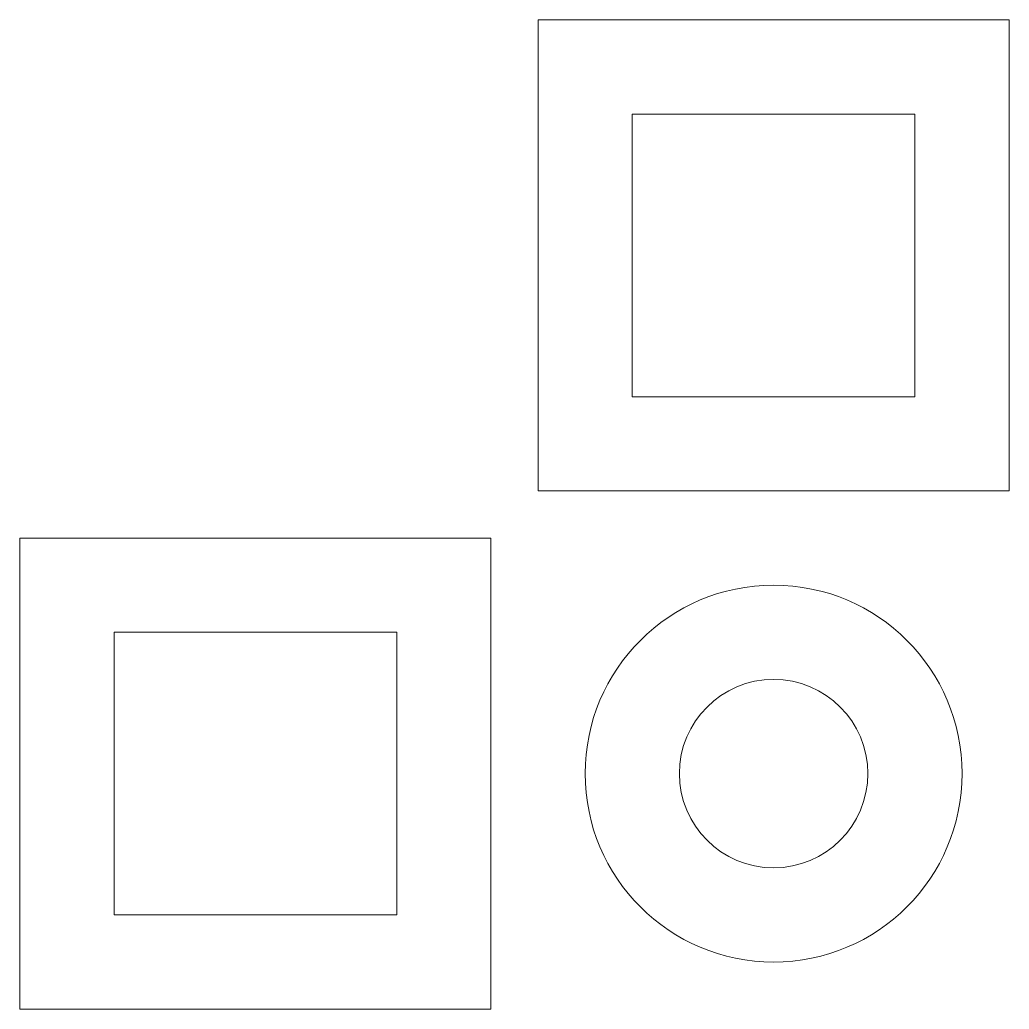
# Model space of a CAD drawing. Header units: inches. Extents: x 0 to 210, y 0 to 210.
import ezdxf

# ---------------------------------------------------------------- set-up
doc = ezdxf.new("R2010")
doc.units = ezdxf.units.IN
doc.layers.get('0').update_dxf_attribs({"lineweight": 0})

# ---------------------------------------------------------------- blocks, each defined once
blk = doc.blocks.new('Albert', base_point=(50, 50))
at = {"color": 7, "linetype": 'Continuous', "lineweight": 0, "flags": 128}
for points in [[(0, 0), (100, 0), (100, 100), (0, 100)], [(20, 20), (80, 20), (80, 80), (20, 80)]]:
    blk.add_lwpolyline(points, close=True, dxfattribs=at)
blk = doc.blocks.new('Jim', base_point=(160, 50))
at = {"color": 7, "linetype": 'Continuous', "lineweight": 0}
for radius in [40, 20]:
    blk.add_circle((160, 50), radius, dxfattribs=at)

msp = doc.modelspace()

# ---------------------------------------------------------------- block references
for name, p in [('Albert', (160, 160)), ('Albert', (50, 50)), ('Jim', (160, 50))]:
    msp.add_blockref(name, p)

doc.saveas('drawing.dxf')
